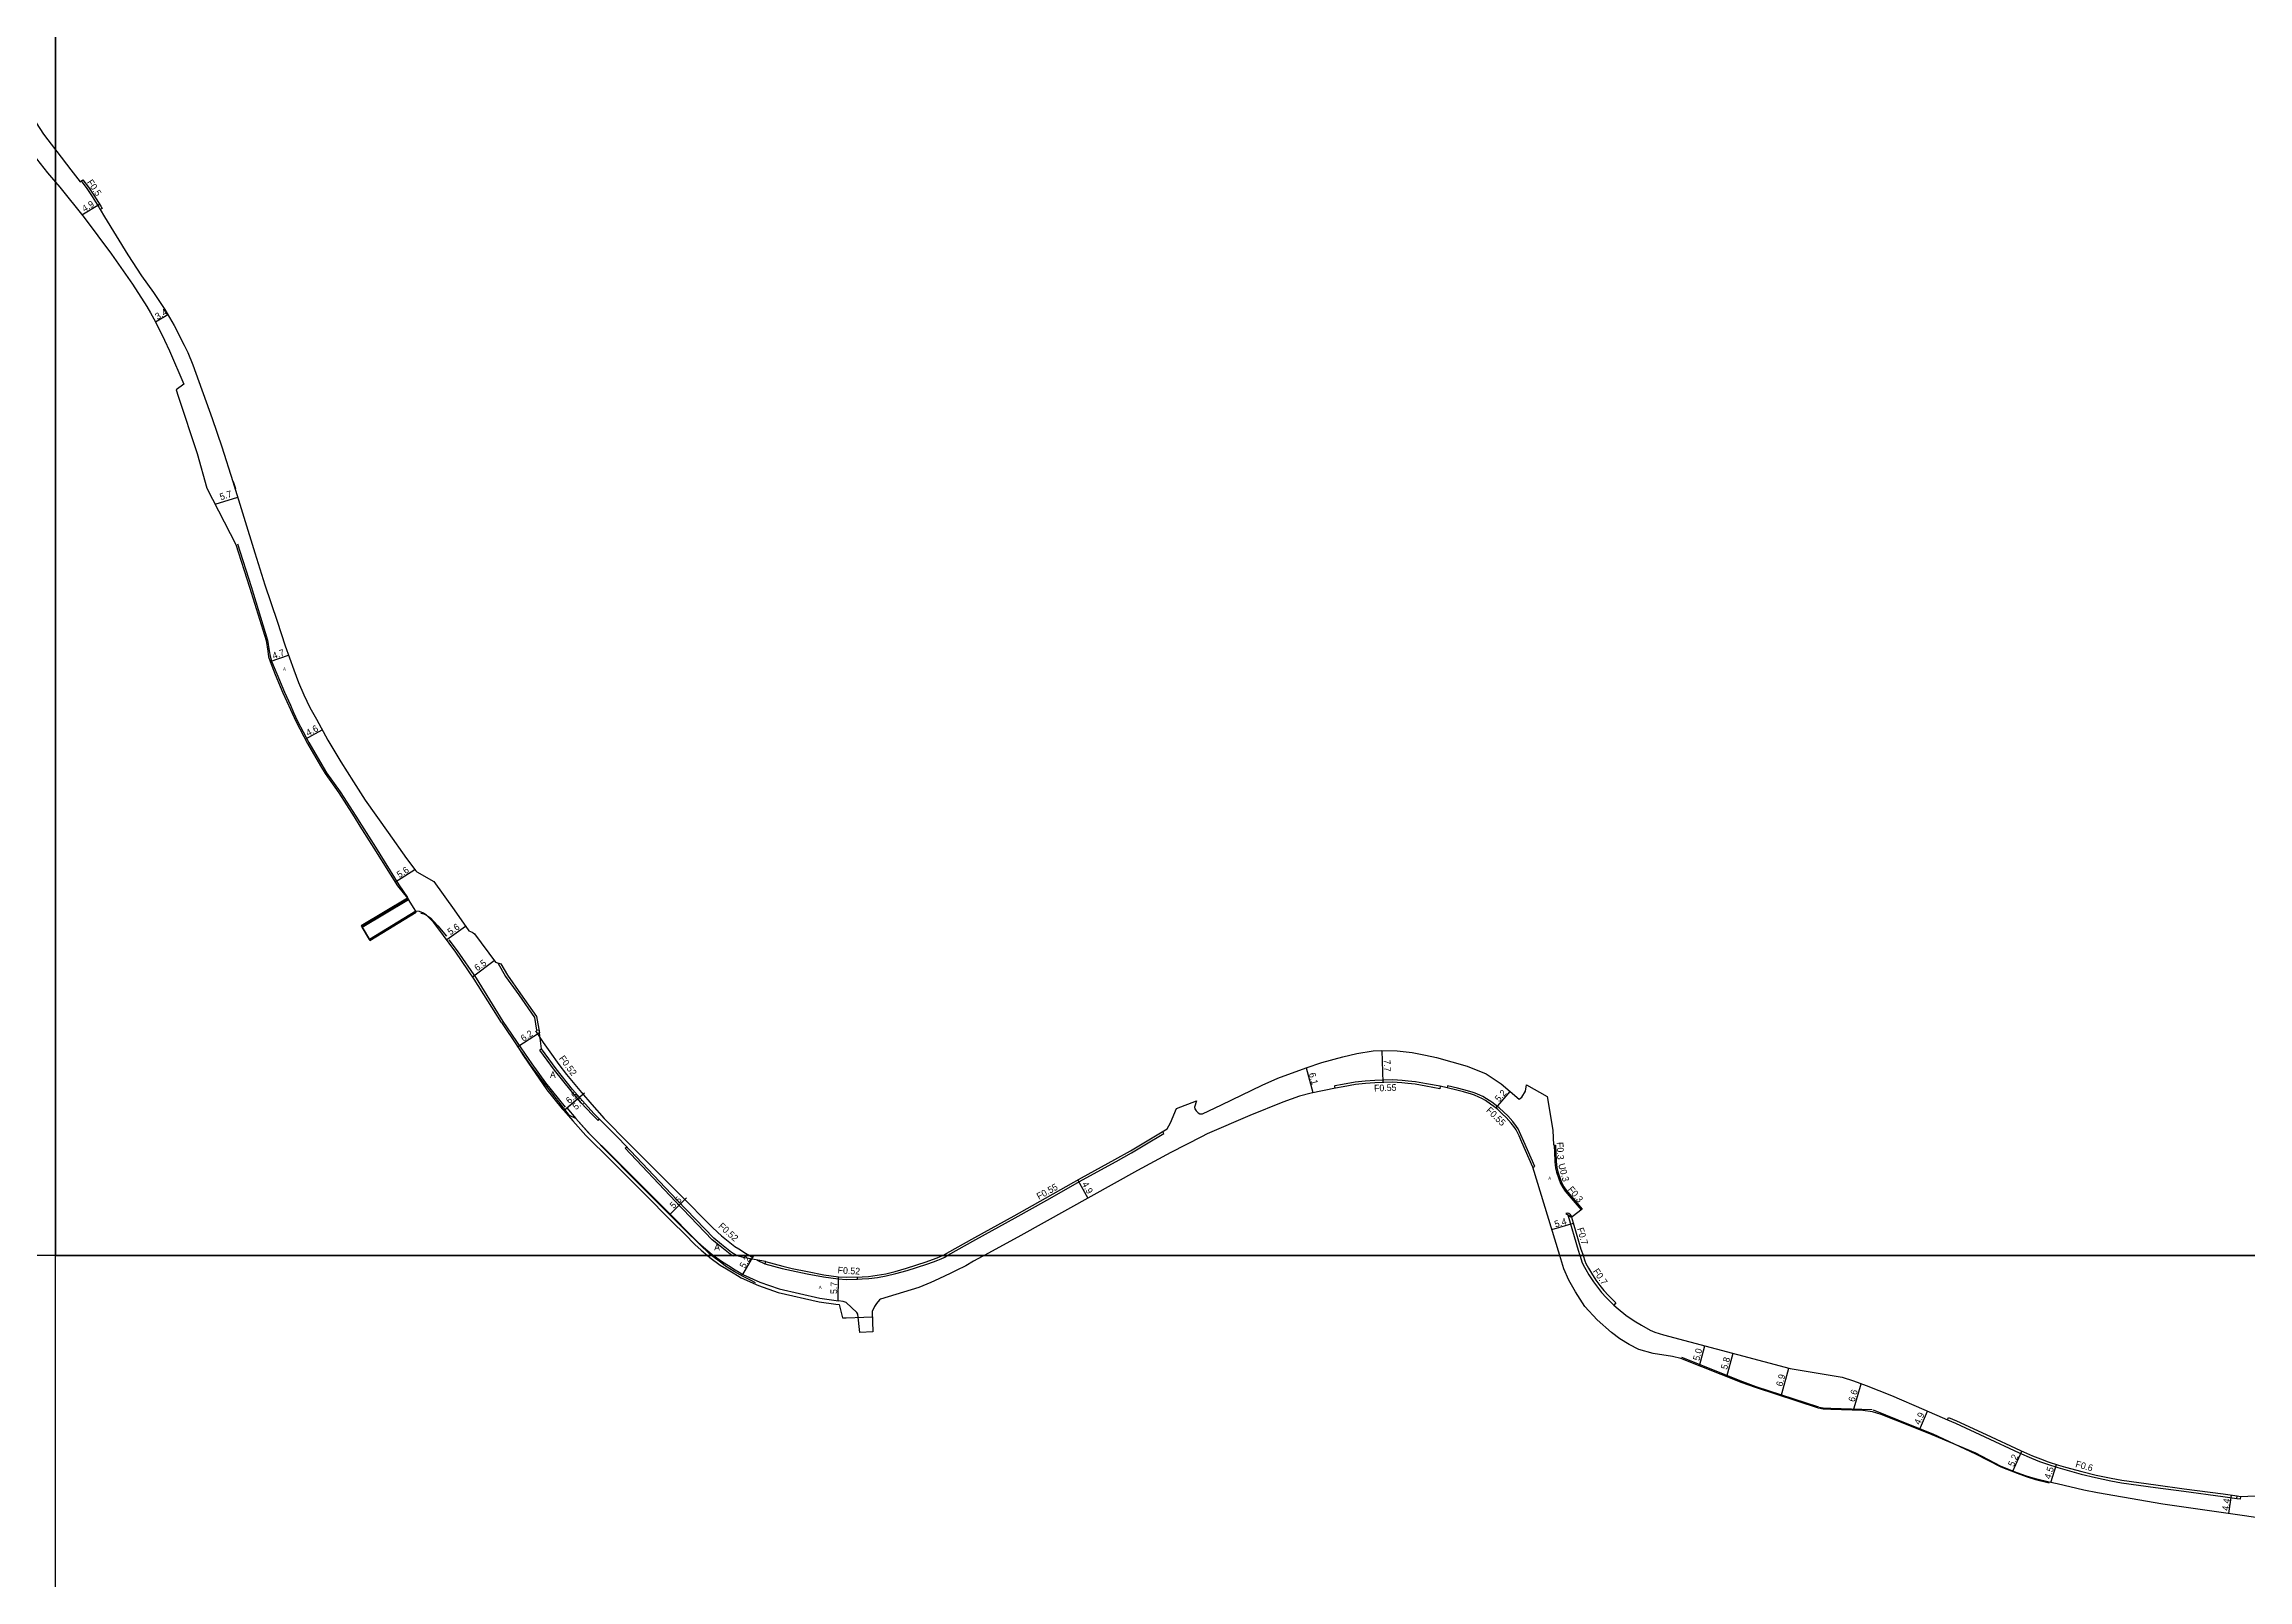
# Model space of a CAD drawing. Header units: metres. Extents: x -24000 to -20000, y -114000 to -111000.
# Drawn here: x -23203 to -22676, y -111677 to -111311 of the extents above; entities that cross this region are included whole.
import ezdxf

# ---------------------------------------------------------------- set-up
doc = ezdxf.new("R2010")
doc.units = ezdxf.units.M
doc.header["$LTSCALE"] = 2.5
for name, color, linetype in [('その他', 7, 'Continuous'), ('側溝・桝', 7, 'Continuous'), ('図郭', 7, 'Continuous'), ('幅員', 7, 'Continuous'), ('歩道・分離帯・安全施設', 7, 'Continuous'), ('舗装', 7, 'Continuous'), ('道路', 7, 'Continuous')]:
    doc.layers.add(name, color=color, linetype=linetype)
doc.styles.get("Standard").update_dxf_attribs({"font": ''})
doc.styles.add('YOKO_DECO', font='')
doc.styles.get('Standard').set_extended_font_data('@MS PGothic')
doc.styles.get('YOKO_DECO').set_extended_font_data('MS PGothic')

msp = doc.modelspace()

# ---------------------------------------------------------------- linework, layer by layer
at = {"layer": 'その他'}
for points in [[(-23078.6, -111565.35), (-23076.42, -111567.87), (-23073.35, -111571.33), (-23067.31, -111577.31), (-23059.61, -111585.04), (-23052.69, -111591.93), (-23049.74, -111594.93), (-23047.33, -111597.4), (-23045.84, -111598.69), (-23044.28, -111600)], [(-23044.28, -111600), (-23043.75, -111600.44), (-23041.23, -111602.26), (-23039.77, -111603.15), (-23038.14, -111604.15), (-23037.16, -111604.75), (-23036.25, -111605.29), (-23032.15, -111607.19), (-23027.42, -111608.85), (-23017.6, -111611.08), (-23013.68, -111611.64), (-23012.87, -111611.71), (-23012.05, -111614.84), (-23011.16, -111614.88), (-23006.95, -111614.75), (-23004.95, -111614.64), (-23004.91, -111614.64)]]:
    msp.add_lwpolyline(points, dxfattribs=at)
at = {"layer": '側溝・桝'}
for points in [[(-23193.85, -111343.4), (-23192.55, -111345.18), (-23191.25, -111347.08), (-23189.65, -111349.66), (-23189.33, -111350.22)], [(-23094.36, -111530.12), (-23092.55, -111533.37), (-23089.37, -111537.78), (-23085.63, -111543.13), (-23085.11, -111546.16)], [(-23085.37, -111546.34), (-23083.51, -111549.13), (-23081.96, -111551.35), (-23079.76, -111554.35), (-23077.94, -111556.76), (-23076.35, -111558.71), (-23074.39, -111561.06), (-23071.92, -111563.94), (-23068.99, -111567.24), (-23063.14, -111573.17), (-23055.45, -111580.88), (-23048.52, -111587.78), (-23045.54, -111590.82), (-23043.2, -111593.21), (-23041.89, -111594.45), (-23040.94, -111595.31), (-23039.39, -111596.59), (-23037.77, -111597.82), (-23036.84, -111598.4), (-23035.21, -111599.4), (-23034.27, -111599.98), (-23034.23, -111600)], [(-23070.43, -111567.74), (-23071.76, -111566.42), (-23074.54, -111563.42), (-23076.88, -111560.67), (-23080.83, -111555.76), (-23084.36, -111550.92)], [(-22869.31, -111559.59), (-22872.62, -111558.97), (-22875.19, -111558.55), (-22876.99, -111558.34), (-22878.39, -111558.17), (-22879.53, -111558.1), (-22880.66, -111558.05), (-22884.92, -111558.18), (-22887.2, -111558.34), (-22889.59, -111558.59), (-22892.61, -111559.18), (-22894.44, -111559.51), (-22894.57, -111559.54), (-22894.46, -111560.09)], [(-22847.22, -111578.92), (-22846.74, -111578.71), (-22849.32, -111572.76), (-22850.02, -111571.18), (-22850.73, -111569.74), (-22851.06, -111569.19), (-22851.96, -111568.02), (-22853.19, -111566.67), (-22854.14, -111565.74), (-22855.25, -111564.75), (-22856.23, -111563.96), (-22857, -111563.4), (-22858.24, -111562.56), (-22859.15, -111562.03), (-22859.88, -111561.68), (-22860.94, -111561.24), (-22861.71, -111560.98), (-22863.64, -111560.4), (-22865.22, -111560.01), (-22867.54, -111559.47), (-22867.66, -111559.98)], [(-22987.02, -111600), (-22986.89, -111599.92), (-22980.22, -111596.19), (-22970.81, -111590.96), (-22963.29, -111586.77), (-22954.71, -111581.95), (-22946.71, -111577.52), (-22943.04, -111575.48), (-22939.83, -111573.59), (-22935.28, -111570.86), (-22935.56, -111570.4)], [(-23038.33, -111600), (-23038.84, -111599.7), (-23041.26, -111597.78), (-23043.14, -111596.21), (-23051.94, -111587.13), (-23063.92, -111574.36)], [(-22842.09, -111573.61), (-22841.97, -111577.33)], [(-22841.65, -111577.32), (-22841.97, -111577.33), (-22841.96, -111577.61), (-22841.8, -111579.04), (-22841.52, -111580.1), (-22840.99, -111581.69), (-22840.59, -111582.82), (-22840.29, -111582.68)], [(-22840.59, -111582.82), (-22840.05, -111583.79), (-22839.48, -111584.59), (-22835.65, -111589.12)], [(-22838.83, -111590.28), (-22836.36, -111598.68), (-22835.93, -111600)], [(-23038.02, -111600.18), (-23038.33, -111600)], [(-23037.91, -111600), (-23038.02, -111600.18)], [(-23037.77, -111599.75), (-23037.91, -111600)], [(-23034.23, -111600), (-23033.46, -111600.45)], [(-23032.52, -111601), (-23032.4, -111601.08), (-23030.59, -111601.95), (-23028.53, -111602.5), (-23026.46, -111603.06), (-23024.2, -111603.6), (-23020.48, -111604.33), (-23016.6, -111605.09), (-23013.07, -111605.59), (-23011.07, -111605.7), (-23008.43, -111605.61)], [(-23008.43, -111605.63), (-23007.33, -111605.6), (-23005.78, -111605.52), (-23003.69, -111605.24), (-23001.59, -111604.86), (-22999.31, -111604.32), (-22996.57, -111603.54), (-22991.88, -111602.02), (-22990.33, -111601.49), (-22989.26, -111601.08), (-22988.46, -111600.75), (-22987.65, -111600.35), (-22987.02, -111600)], [(-22835.93, -111600), (-22835.89, -111600.12), (-22835.47, -111601.48), (-22835.16, -111602.21), (-22834.55, -111603.37), (-22833.82, -111604.58), (-22832.7, -111606.31), (-22831.77, -111607.58), (-22830.76, -111608.83), (-22829.66, -111610.05), (-22827.84, -111611.82)], [(-22748.13, -111639.22), (-22746.23, -111640.05), (-22739.21, -111643.28), (-22731.01, -111647.08), (-22728.14, -111648.38), (-22726.2, -111649.15), (-22724.3, -111649.82), (-22721.83, -111650.61), (-22720.13, -111651.11), (-22716.21, -111652.18), (-22712.83, -111653.01), (-22709.19, -111653.77), (-22706.62, -111654.24), (-22698.52, -111655.35), (-22691.72, -111656.27), (-22682.4, -111657.53), (-22679.06, -111658.01)]]:
    msp.add_lwpolyline(points, dxfattribs=at)
at = {"layer": '側溝・桝', "flags": 128}
for points in [[(-23085.11, -111546.16), (-23084.57, -111546.07)], [(-23083.96, -111550.63), (-23084.36, -111550.92)], [(-23070.43, -111567.74), (-23070.08, -111567.39)], [(-23063.92, -111574.36), (-23063.55, -111574.02)], [(-23030.4, -111601.46), (-23030.59, -111601.97)], [(-23008.43, -111605.63), (-23008.44, -111605.09)]]:
    msp.add_lwpolyline(points, dxfattribs=at)
at = {"layer": '側溝・桝'}
msp.add_lwpolyline([(-22678.99, -111657.41), (-22678.19, -111657.51), (-22678.25, -111658.2), (-22679.07, -111658.1)], close=True, dxfattribs=at)
at = {"layer": '図郭'}
for points in [[(-24000, -111000), (-23200, -111000), (-23200, -111600), (-24000, -111600)], [(-23200, -111000), (-22400, -111000), (-22400, -111600), (-23200, -111600)], [(-23200, -111600), (-22400, -111600), (-22400, -112200), (-23200, -112200)]]:
    msp.add_lwpolyline(points, close=True, dxfattribs=at)
at = {"layer": '幅員'}
for points in [[(-23193.67, -111351.49), (-23189.51, -111348.9)], [(-23176.14, -111377.01), (-23173.16, -111375.29)], [(-23161.9, -111420.54), (-23156.47, -111418.87)], [(-23148.76, -111458.16), (-23144.34, -111456.61)], [(-23140.35, -111476.66), (-23136.3, -111474.43)], [(-23118.94, -111510.8), (-23114.21, -111507.78)], [(-23106.58, -111524.53), (-23102.05, -111521.31)], [(-23100.43, -111533.43), (-23095.2, -111529.58)], [(-22901.33, -111555.2), (-22899.7, -111561.09)], [(-22883.23, -111551.02), (-22883, -111558.7)], [(-22856.03, -111564.78), (-22852.61, -111560.83)], [(-22955.86, -111581.98), (-22953.46, -111586.3)], [(-22842.68, -111593.76), (-22837.51, -111592.24)], [(-23035.83, -111604.49), (-23033.2, -111600)], [(-22807.37, -111626.35), (-22806.1, -111621.55)], [(-22800.87, -111628.92), (-22799.38, -111623.34)], [(-22787.87, -111633.56), (-22786.09, -111626.88)], [(-22770.62, -111636.93), (-22768.81, -111630.6)], [(-22754.85, -111641.61), (-22752.91, -111637.14)], [(-22732.54, -111651.48), (-22730.38, -111646.7)], [(-22723.48, -111654.19), (-22722.1, -111649.89)], [(-22680.94, -111661.61), (-22680.31, -111657.22)]]:
    msp.add_lwpolyline(points, dxfattribs=at)
at = {"layer": '幅員', "flags": 128}
for points in [[(-23084.45, -111546.78), (-23089.62, -111550.2)], [(-23078.6, -111565.35), (-23073.67, -111561.11)], [(-23077.91, -111564.76), (-23073.67, -111561.11)], [(-23053.22, -111590.13), (-23049.34, -111586.23)], [(-23013.12, -111610.79), (-23013.02, -111605.07)]]:
    msp.add_lwpolyline(points, dxfattribs=at)
at = {"layer": '歩道・分離帯・安全施設'}
for points in [[(-23156.93, -111416.92), (-23157.52, -111415.21)], [(-23156.52, -111430.07), (-23153.3, -111440.27), (-23149.38, -111453.04), (-23148.99, -111455.59), (-23148.76, -111456.86), (-23148.39, -111458.1), (-23147.16, -111461.12), (-23145.32, -111465.46), (-23143.91, -111468.6), (-23143.14, -111470.31), (-23142.2, -111472.37), (-23139.46, -111477.5), (-23136.43, -111482.84), (-23135.28, -111484.71), (-23132.04, -111489.29), (-23128.3, -111495.08), (-23126.91, -111497.23), (-23123.6, -111502.52), (-23118.02, -111511.47), (-23115.96, -111514.53)], [(-23115.92, -111514.98), (-23126.76, -111521.42)], [(-23124.97, -111524.62), (-23113.94, -111517.94)], [(-23112.77, -111518.25), (-23112.07, -111518.4), (-23111.38, -111518.69), (-23110.9, -111519), (-23110.41, -111519.39), (-23108.68, -111521.3), (-23106.64, -111523.71)], [(-23106.03, -111524.57), (-23104.04, -111527.24), (-23099.57, -111533.76), (-23093.13, -111544.14), (-23088.85, -111550.37), (-23086.21, -111554.21), (-23082.94, -111558.72), (-23078.25, -111564.56)], [(-22811.71, -111624.28), (-22797.12, -111630.08), (-22793.95, -111631.27), (-22778.98, -111636.13)], [(-22778.79, -111636.22), (-22777.83, -111636.39), (-22776.04, -111636.41), (-22766.19, -111636.74)], [(-22765.91, -111636.82), (-22757.07, -111640.41), (-22751.67, -111642.55), (-22741.49, -111647.35), (-22735.39, -111650.43), (-22731.55, -111651.98), (-22729.36, -111652.8), (-22727.18, -111653.46), (-22723.89, -111654.24)]]:
    msp.add_lwpolyline(points, dxfattribs=at)
at = {"layer": '舗装'}
for points in [[(-23113.96, -111517.8), (-23115.72, -111515)], [(-23125.04, -111524.54), (-23126.79, -111521.62)]]:
    msp.add_lwpolyline(points, dxfattribs=at)
at = {"layer": '道路'}
for points in [[(-23208.19, -111317.48), (-23208.81, -111319.15), (-23209.38, -111321.12), (-23206.19, -111327.02), (-23202.88, -111332.2), (-23200, -111335.97)], [(-23204.51, -111338.13), (-23201.93, -111341.47), (-23200, -111343.72)], [(-23200, -111335.97), (-23199.69, -111336.37), (-23196.33, -111340.75), (-23194.14, -111343.61), (-23193.44, -111343.09), (-23192.13, -111344.88), (-23190.81, -111346.8), (-23189.2, -111349.4), (-23188.89, -111349.94), (-23189.34, -111350.22), (-23188.26, -111351.93), (-23182.76, -111361.05), (-23179.43, -111366.02), (-23176.61, -111370.06), (-23173.85, -111374.09), (-23171.67, -111377.89), (-23169.25, -111382.57), (-23168.39, -111384.39), (-23167.22, -111387.29), (-23162.61, -111400.1), (-23160.26, -111406.88), (-23157.61, -111415.18), (-23152.36, -111432.19), (-23149.99, -111439.85), (-23147.04, -111448.52), (-23145.12, -111454.4), (-23143.11, -111460.15), (-23141.97, -111463.13), (-23140.68, -111466.08), (-23139.23, -111469.09), (-23137.66, -111471.95), (-23134.93, -111476.91), (-23131.88, -111482.07), (-23128.86, -111486.89), (-23126.03, -111491.22), (-23120.55, -111498.94), (-23116.17, -111505.17), (-23114.21, -111507.78), (-23113.97, -111508.1), (-23113.82, -111508.26), (-23113.69, -111508.36), (-23109.62, -111510.64), (-23104.8, -111517.44), (-23101.25, -111522.43), (-23100.52, -111522.79), (-23100.24, -111522.95), (-23099.92, -111523.16), (-23094.91, -111529.98), (-23093.63, -111530.32)], [(-23200, -111343.72), (-23198.99, -111344.91), (-23193.13, -111352.14), (-23186.63, -111360.87), (-23181.61, -111368.04), (-23178.22, -111373.38), (-23177.29, -111374.88), (-23176.14, -111377.01), (-23173.98, -111381.41), (-23172.8, -111383.99), (-23169.35, -111391.89), (-23171.17, -111393.31), (-23170.71, -111394.75), (-23166.16, -111408.46), (-23163.87, -111416.73), (-23156.9, -111430.2), (-23153.66, -111440.37), (-23149.65, -111453.11), (-23149.32, -111455.66), (-23149.1, -111457.05), (-23148.76, -111458.16), (-23147.55, -111461.24), (-23145.68, -111465.6), (-23144.3, -111468.73), (-23143.51, -111470.47), (-23142.56, -111472.55), (-23139.8, -111477.69), (-23136.71, -111483.03), (-23135.58, -111484.89), (-23132.37, -111489.51), (-23128.7, -111495.24), (-23127.3, -111497.48), (-23123.97, -111502.7), (-23118.36, -111511.74), (-23115.93, -111514.64), (-23115.72, -111515), (-23126.79, -111521.62)], [(-23093.52, -111544.34), (-23100.05, -111534), (-23104.37, -111527.52), (-23108.9, -111521.41), (-23109.75, -111520.38), (-23110.67, -111519.44), (-23111.43, -111518.74), (-23112.14, -111518.23), (-23113.1, -111517.86), (-23113.96, -111517.8), (-23125.04, -111524.54)], [(-23125.04, -111524.54), (-23126.79, -111521.62)], [(-23093.63, -111530.32), (-23092.09, -111533.08), (-23088.92, -111537.47), (-23085.12, -111542.92), (-23084.45, -111546.78)], [(-23093.52, -111544.34), (-23089.62, -111550.2), (-23088.25, -111552.27), (-23086.15, -111555.3), (-23082.65, -111560.44), (-23080.97, -111562.51), (-23078.96, -111564.93), (-23078.6, -111565.35), (-23077.91, -111564.76), (-23075.74, -111567.28), (-23072.69, -111570.71), (-23066.67, -111576.68), (-23058.97, -111584.4), (-23052.05, -111591.29), (-23049.09, -111594.3), (-23046.7, -111596.76), (-23045.26, -111598), (-23043.2, -111599.73), (-23042.83, -111600)], [(-23043.3, -111600), (-23043.54, -111599.82), (-23049.36, -111594.18), (-23062.41, -111581.13), (-23072.28, -111571.07), (-23075.71, -111567.25), (-23077.24, -111566.53), (-23083.2, -111558.92), (-23086.57, -111554.42), (-23089.17, -111550.66), (-23089.64, -111549.97)], [(-23037.34, -111600), (-23038.55, -111599.28), (-23040.95, -111597.39), (-23042.8, -111595.85), (-23051.57, -111586.79), (-23065.43, -111572.03), (-23071.4, -111566.07), (-23074.17, -111563.08), (-23076.5, -111560.35), (-23080.43, -111555.45), (-23083.96, -111550.63), (-23084.45, -111546.78)], [(-22927.55, -111563.07), (-22927.95, -111564.57), (-22927.92, -111564.93), (-22927.61, -111565.45), (-22927.14, -111565.89), (-22926.69, -111566.19), (-22926.05, -111566.17), (-22921.58, -111563.99), (-22911.81, -111559.34), (-22908.08, -111557.65), (-22901.33, -111555.2), (-22897.6, -111553.93), (-22892.6, -111552.58), (-22889.19, -111551.73), (-22885.31, -111551.08), (-22883.23, -111551.02), (-22879.59, -111551.13), (-22876.04, -111551.55), (-22872.85, -111552.13), (-22870.22, -111552.73), (-22862.84, -111554.74), (-22858.36, -111556.6), (-22854.72, -111559.01), (-22850.49, -111562.66), (-22849.85, -111562.21), (-22848.92, -111560.72), (-22848.72, -111559.2)], [(-22840.77, -111600), (-22847.22, -111578.92), (-22849.8, -111572.96), (-22850.48, -111571.4), (-22851.18, -111569.99), (-22851.49, -111569.48), (-22852.35, -111568.35), (-22853.56, -111567.03), (-22854.49, -111566.12), (-22855.58, -111565.14), (-22856.54, -111564.37), (-22857.3, -111563.83), (-22858.52, -111562.99), (-22859.38, -111562.48), (-22860.09, -111562.16), (-22861.12, -111561.72), (-22861.87, -111561.47), (-22863.78, -111560.9), (-22865.33, -111560.52), (-22867.66, -111559.98), (-22869.31, -111559.59), (-22869.41, -111560.15), (-22872.72, -111559.54), (-22875.27, -111559.11), (-22877.06, -111558.91), (-22878.45, -111558.73), (-22879.56, -111558.67), (-22880.66, -111558.62), (-22884.89, -111558.75), (-22887.15, -111558.91), (-22889.51, -111559.16), (-22892.51, -111559.74), (-22894.34, -111560.07), (-22900.11, -111561.21), (-22902.9, -111561.98), (-22906.92, -111563.39), (-22914.77, -111566.55), (-22924.98, -111570.93), (-22926.33, -111571.68), (-22933.66, -111575.4), (-22941.59, -111579.7), (-22969.46, -111595.19), (-22976.27, -111598.97), (-22978.22, -111600)], [(-22848.72, -111559.2), (-22843.73, -111562.04)], [(-22988.17, -111600), (-22987.9, -111599.87), (-22987.15, -111599.45), (-22980.48, -111595.72), (-22971.07, -111590.48), (-22963.55, -111586.3), (-22954.98, -111581.48), (-22946.98, -111577.04), (-22943.31, -111575.01), (-22940.11, -111573.12), (-22934.49, -111569.76), (-22933.72, -111568.33), (-22932.32, -111564.85)], [(-22932.32, -111564.85), (-22927.55, -111563.07)], [(-22843.73, -111562.04), (-22843.11, -111565.74), (-22842.42, -111570.13), (-22842.26, -111573.6), (-22841.77, -111573.61), (-22841.64, -111577.58), (-22841.48, -111578.98), (-22841.21, -111580.01), (-22840.68, -111581.59), (-22840.29, -111582.68), (-22839.78, -111583.62), (-22839.22, -111584.39), (-22835.39, -111588.93)], [(-22837.79, -111590.75), (-22838.18, -111590.28), (-22838.59, -111589.93), (-22838.9, -111589.9), (-22839.31, -111589.98), (-22837.93, -111590.83), (-22835.69, -111598.47), (-22835.21, -111599.91), (-22835.19, -111600)], [(-22835.39, -111588.93), (-22837.79, -111590.75)], [(-23032.85, -111606.48), (-23034.05, -111605.89), (-23035.79, -111605.04), (-23037.92, -111603.78), (-23039.97, -111602.55), (-23040.89, -111601.83), (-23043.3, -111600)], [(-23042.83, -111600), (-23040.73, -111601.51), (-23039.3, -111602.38), (-23037.67, -111603.38), (-23036.69, -111603.98), (-23035.83, -111604.49), (-23031.81, -111606.35), (-23027.17, -111607.98), (-23017.46, -111610.2), (-23013.57, -111610.75), (-23013.12, -111610.79)], [(-23030.4, -111601.46), (-23035.41, -111600.58), (-23037.24, -111600.06), (-23037.34, -111600)], [(-23030.4, -111601.46), (-23028.39, -111602), (-23026.33, -111602.55), (-23024.09, -111603.09), (-23020.38, -111603.82), (-23016.51, -111604.57), (-23013.02, -111605.07), (-23011.06, -111605.18), (-23007.36, -111605.05), (-23005.83, -111604.98), (-23003.78, -111604.71), (-23001.7, -111604.33), (-22999.45, -111603.79), (-22996.73, -111603.02), (-22992.05, -111601.51), (-22990.52, -111600.98), (-22989.46, -111600.58), (-22988.69, -111600.25), (-22988.17, -111600)], [(-22978.22, -111600), (-22978.68, -111600.24), (-22980.74, -111601.37), (-22982.6, -111602.42), (-22984.93, -111603.6), (-22986.17, -111604.23), (-22989.04, -111605.6), (-22990.92, -111606.41), (-22993.84, -111607.63), (-23002.98, -111610.4), (-23003.21, -111610.55), (-23003.9, -111611.46), (-23004.38, -111612.19), (-23004.95, -111613.39), (-23004.77, -111618.22)], [(-22653.97, -111665.46), (-22683.91, -111661.19), (-22696.74, -111659.38), (-22706.36, -111657.68), (-22712.34, -111656.68), (-22715.58, -111655.99), (-22722.01, -111654.49), (-22723.87, -111654.11), (-22727.15, -111653.35), (-22729.33, -111652.72), (-22731.52, -111651.89), (-22735.36, -111650.35), (-22741.43, -111647.22), (-22751.79, -111642.82), (-22757.18, -111640.68), (-22764.04, -111637.92), (-22766.04, -111637.33), (-22768.37, -111637), (-22776.06, -111636.75), (-22777.86, -111636.68), (-22778.99, -111636.47), (-22794.03, -111631.53), (-22797.22, -111630.36), (-22811.83, -111624.59), (-22813.84, -111624.12), (-22818.44, -111623.41), (-22821.85, -111622.43), (-22824.17, -111621.22), (-22826.41, -111619.9), (-22828.4, -111618.36), (-22831.84, -111615.37), (-22834.74, -111612.16), (-22837.01, -111608.67), (-22838.59, -111605.84), (-22839.8, -111603.17), (-22840.77, -111600)], [(-22835.19, -111600), (-22834.81, -111601.24), (-22834.52, -111601.9), (-22833.93, -111603.02), (-22833.21, -111604.2), (-22832.12, -111605.91), (-22831.21, -111607.15), (-22830.23, -111608.37), (-22829.15, -111609.55), (-22827.34, -111611.31), (-22827.84, -111611.82), (-22826.82, -111612.76), (-22824.96, -111614.25), (-22822.99, -111615.57), (-22821.23, -111616.66), (-22819.16, -111617.84), (-22818.08, -111618.32), (-22815.98, -111618.92), (-22785.74, -111626.97), (-22773.35, -111629.06), (-22770.58, -111629.92), (-22767.61, -111631.07), (-22761.5, -111633.41), (-22753.81, -111636.75), (-22748.13, -111639.22), (-22747.89, -111638.66), (-22745.99, -111639.49), (-22738.96, -111642.72), (-22730.76, -111646.53), (-22727.9, -111647.82), (-22725.99, -111648.58), (-22724.1, -111649.24), (-22721.65, -111650.03), (-22719.96, -111650.52), (-22716.06, -111651.59), (-22712.7, -111652.42), (-22709.07, -111653.17), (-22706.53, -111653.64), (-22698.43, -111654.75), (-22691.64, -111655.67), (-22682.32, -111656.93), (-22678.99, -111657.41), (-22678.19, -111657.51), (-22674.65, -111657.36)], [(-23007.91, -111618.37), (-23008.38, -111613.96), (-23008.6, -111613.63), (-23011.16, -111611.24), (-23011.93, -111610.95), (-23013.12, -111610.79)], [(-23004.77, -111618.22), (-23007.91, -111618.37)]]:
    msp.add_lwpolyline(points, dxfattribs=at)
for points in [[(-23115.93, -111514.64), (-23127, -111521.26), (-23126.79, -111521.62), (-23115.72, -111515)], [(-23113.96, -111517.8), (-23115.72, -111515), (-23126.79, -111521.62), (-23125.04, -111524.54)], [(-23113.96, -111517.8), (-23125.04, -111524.54), (-23124.91, -111524.76), (-23113.83, -111518.03)]]:
    msp.add_lwpolyline(points, close=True, dxfattribs=at)
at = {"layer": '道路', "flags": 128}
msp.add_lwpolyline([(-23075.71, -111567.25), (-23077.24, -111566.53), (-23083.2, -111558.92), (-23086.57, -111554.42), (-23089.17, -111550.66)], dxfattribs=at)

# ---------------------------------------------------------------- texts
at = {"layer": '側溝・桝'}
for s, rotation, p in [('F0.5', 304, (-23192.56, -111343.71)), ('F0.52', 306.2748, (-23079.83, -111552.95)), ('F0.55', 2, (-22885.08, -111560.84)), ('F0.55', 316, (-22858.46, -111565.49)), ('F0.3', 272, (-22841.49, -111572.93)), ('U0.3', 285, (-22841.15, -111578.23)), ('F0.55', 29, (-22965.14, -111586.7)), ('F0.3', 310, (-22838.96, -111584.3)), ('F0.52', 318.0865, (-23041.82, -111593.19)), ('F0.7', 286, (-22836.64, -111593.57)), ('F0.52', 356.9345, (-23013.24, -111604.27)), ('F0.7', 304, (-22832.91, -111603.75)), ('F0.6', 345, (-22717.73, -111650.49))]:
    msp.add_text(s, height=1.6, rotation=rotation, dxfattribs=at).set_placement(p)
at = {"layer": '幅員'}
for s, rotation, p in [('4.9', 32, (-23193.06, -111350.88)), ('3.4', 30, (-23175.65, -111376.62)), ('5.7', 17, (-23160.5, -111419.65)), ('4.7', 19, (-23147.89, -111457.6)), ('4.6', 29, (-23139.62, -111476.03)), ('5.6', 33, (-23117.85, -111509.91)), ('5.6', 35, (-23105.7, -111523.55)), ('6.5', 36, (-23099.25, -111532.18)), ('6.2', 33.5519, (-23088.24, -111548.99)), ('7.7', 272, (-22882.8, -111553.22)), ('6.1', 285, (-22900.7, -111556.55)), ('5.2', 49, (-22855.24, -111563.44)), ('6.5', 40.7029, (-23077.26, -111563.87)), ('5.6', 40.7029, (-23075.68, -111565.32)), ('5.5', 45.1146, (-23052.36, -111588.92)), ('4.9', 299, (-22954.93, -111582.9)), ('5.4', 16, (-22841.78, -111593.33)), ('5.2', 59.669, (-23035.38, -111603.22)), ('5.7', 89.0376, (-23013.34, -111609.19)), ('5.0', 75, (-22807.45, -111625.24)), ('5.8', 75, (-22800.79, -111627.32)), ('6.9', 75, (-22787.6, -111631.39)), ('6.6', 74, (-22770.36, -111635.07)), ('4.9', 66, (-22754.77, -111640.55)), ('5.2', 66, (-22732.36, -111650.58)), ('4.5', 72, (-22723.6, -111653.51)), ('4.4', 82, (-22681.06, -111661.02))]:
    msp.add_text(s, height=1.6, rotation=rotation, dxfattribs=at).set_placement(p)
at = {"layer": '舗装', "style": 'YOKO_DECO'}
for p in [(-23145.66, -111460.32, 172.08), (-22843.52, -111581.91, 162.28), (-23017.72, -111607.96, 167.53)]:
    msp.add_text('A', height=0.75, dxfattribs=at).set_placement(p)
at = {"layer": '舗装'}
for p in [(-23081.92, -111557.63), (-23042.71, -111598.79)]:
    msp.add_text('A', height=1.6, dxfattribs=at).set_placement(p)

doc.saveas('drawing.dxf')
